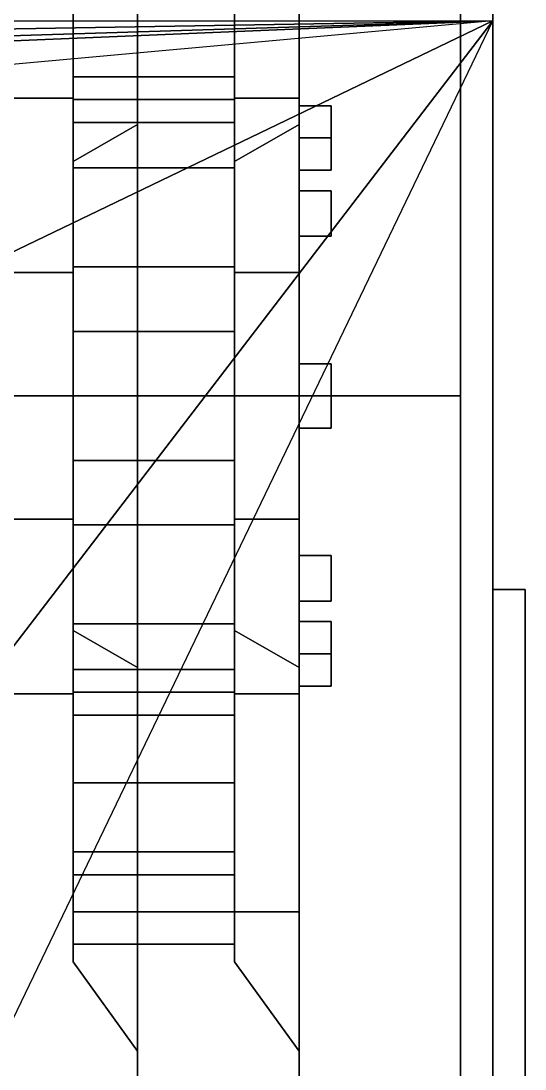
# Model space of a CAD drawing. Header units: millimetres. Extents: x -1.27 to 1.27, y -2.41 to 6.57.
# Drawn here: x 1.1139 to 1.27, y 1.8012 to 2.1263 of the extents above; entities that cross this region are included whole.
import ezdxf

# ---------------------------------------------------------------- set-up
doc = ezdxf.new("R2010")
doc.units = ezdxf.units.MM
for name, color, linetype in [('fenders', 6, 'Continuous'), ('patch', 6, 'Continuous'), ('side_skirts', 3, 'Continuous'), ('tracks', 3, 'Continuous'), ('wheels', 2, 'Continuous')]:
    doc.layers.add(name, color=color, linetype=linetype)

msp = doc.modelspace()

# ---------------------------------------------------------------- linework, layer by layer
for points in [[(1.26, 2.1263, 1.17), (-0.31, 2.1, 1.18511), (-0.31, 2.1, 1.18511), (-1.26, 2.1263, 1.17)], [(1.26, 2.1263, 1.17), (1.26, 2.1263, 1.17), (-0.23, 2.08, 1.1966), (-0.31, 2.1, 1.18511)], [(1.26, 2.1263, 1.17), (1.26, 2.1263, 1.17), (-0.09, 2.07, 1.20234), (-0.23, 2.08, 1.1966)], [(1.26, 2.1263, 1.17), (1.26, 2.1263, 1.17), (-0.02, 2.01, 1.23681), (-0.09, 2.07, 1.20234)], [(1.06, 2.03, 1.22532), (1.26, 2.1263, 1.17), (-0.02, 2.01, 1.23681), (0.94, 2.03, 1.22532)], [(0.7, -0.47, 1.84), (0.7, 0.96, 1.84), (1.26, 2.1263, 1.17), (1.26, -0.53, 1.17)]]:
    msp.add_3dface(points)
at = {"layer": 'fenders'}
msp.add_3dface([(1.26, -0.53, 1.17), (1.26, 2.1263, 1.17), (1.26, 2.13, 1.13), (1.26, -2.41, 1.13)], dxfattribs=at)
at = {"layer": 'patch'}
for points in [[(1.06, 1.86519, 1.32), (0.7, 0.96, 1.84), (0.7, 0.96, 1.84), (1.26, 2.1263, 1.17)], [(1.06, 2.03, 1.22532), (1.06, 1.86519, 1.32), (1.06, 1.86519, 1.32), (1.26, 2.1263, 1.17)]]:
    msp.add_3dface(points, dxfattribs=at)
at = {"layer": 'side_skirts'}
for points in [[(1.26, 1.95, 1.08), (1.26, -1.52, 1.08), (1.26, -1.52, 1.2), (1.26, 1.95, 1.2)], [(1.27, 1.95, 1.2), (1.27, 1.95, 1.08), (1.26, 1.95, 1.08), (1.26, 1.95, 1.2)], [(1.26, 1.95, 1.2), (1.26, -1.52, 1.2), (1.27, -1.52, 1.2), (1.27, 1.95, 1.2)], [(1.27, 1.95, 1.08), (1.27, 1.68, 0.86), (1.26, 1.68, 0.86), (1.26, 1.95, 1.08)], [(1.26, 1.68, 0.86), (1.26, -1.27, 0.86), (1.26, -1.52, 1.08), (1.26, 1.95, 1.08)], [(1.27, -1.52, 1.2), (1.27, -1.52, 1.08), (1.27, 1.95, 1.08), (1.27, 1.95, 1.2)], [(1.27, -1.52, 1.08), (1.27, -1.27, 0.86), (1.27, 1.68, 0.86), (1.27, 1.95, 1.08)]]:
    msp.add_3dface(points, dxfattribs=at)
at = {"layer": 'tracks'}
for points in [[(1.25, 2.22, 0.47), (1.25, 1.47), (0.91, 1.47), (0.91, 2.22, 0.47)], [(1.25, 1.45, 0.03), (1.25, 1.47), (1.25, 2.22, 0.47), (1.25, 2.18, 0.48)], [(0.91, 2.2, 1.05), (0.91, 2.01, 1.09), (1.25, 2.01, 1.09), (1.25, 2.2, 1.05)], [(1.25, 2.2, 1.05), (1.25, 2.01, 1.09), (1.25, 2.01, 1.06), (1.25, 2.18, 1.02)], [(0.91, 2.18, 0.48), (0.91, 1.45, 0.03), (1.25, 1.45, 0.03), (1.25, 2.18, 0.48)], [(1.25, 2.18, 1.02), (1.25, 2.01, 1.06), (0.91, 2.01, 1.06), (0.91, 2.18, 1.02)], [(0.91, 2.01, 1.09), (0.91, 0, 0.98), (1.25, 0, 0.98), (1.25, 2.01, 1.09)], [(1.25, 2.01, 1.06), (1.25, 0, 0.95), (0.91, 0, 0.95), (0.91, 2.01, 1.06)], [(1.25, 2.01, 1.09), (1.25, 0, 0.98), (1.25, 0, 0.95), (1.25, 2.01, 1.06)]]:
    msp.add_3dface(points, dxfattribs=at)
at = {"layer": 'wheels'}
for points in [[(1.15, 2.09419, 0.54675), (1.15, 2.21325, 0.66581), (1.15, 2.28713, 0.59), (1.15, 2.17, 0.47287)], [(1.15, 2.21325, 0.83419), (1.15, 2.09419, 0.95325), (1.15, 2.17, 1.02713), (1.15, 2.28713, 0.91)], [(1.2, 2.21325, 0.66581), (1.2, 2.09419, 0.54675), (1.2, 2.17, 0.47287), (1.2, 2.28713, 0.59)], [(1.2, 2.09419, 0.95325), (1.2, 2.21325, 0.83419), (1.2, 2.28713, 0.91), (1.2, 2.17, 1.02713)], [(1.15, 2.21325, 0.66581), (1.15, 2.09419, 0.54675), (1.13, 2.08271, 0.57446), (1.13, 2.18554, 0.67729)], [(1.15, 2.09419, 0.95325), (1.15, 2.21325, 0.83419), (1.13, 2.18554, 0.82271), (1.13, 2.08271, 0.92554)], [(1.2, 2.09419, 0.54675), (1.2, 2.21325, 0.66581), (1.18, 2.18554, 0.67729), (1.18, 2.08271, 0.57446)], [(1.2, 2.21325, 0.83419), (1.2, 2.09419, 0.95325), (1.18, 2.08271, 0.92554), (1.18, 2.18554, 0.82271)], [(1.13, 2.10899, 0.67929), (1.13, 2.10239, 0.71173), (1.13, 2.18554, 0.67729), (1.13, 2.15142, 0.66515)], [(1.13, 2.18554, 0.67729), (1.13, 2.10239, 0.71173), (1.13, 2.13, 0.73), (1.13, 2.17, 0.71)], [(1.13, 2.10192, 0.60151), (1.13, 2.15849, 0.65808), (1.13, 2.18554, 0.67729), (1.13, 2.08271, 0.57446)], [(1.13, 2.13, 0.77), (1.13, 2.10239, 0.78827), (1.13, 2.18554, 0.82271), (1.13, 2.17, 0.79)], [(1.13, 2.18554, 0.82271), (1.13, 2.10239, 0.78827), (1.13, 2.10899, 0.82071), (1.13, 2.15142, 0.83485)], [(1.13, 2.15849, 0.84192), (1.13, 2.10192, 0.89849), (1.13, 2.08271, 0.92554), (1.13, 2.18554, 0.82271)], [(1.18, 2.17, 0.71), (1.18, 2.13, 0.73), (1.18, 2.10239, 0.71173), (1.18, 2.18554, 0.67729)], [(1.18, 2.10899, 0.67929), (1.18, 2.15142, 0.66515), (1.18, 2.18554, 0.67729), (1.18, 2.10239, 0.71173)], [(1.18, 2.08271, 0.57446), (1.18, 2.18554, 0.67729), (1.18, 2.15849, 0.65808), (1.18, 2.10192, 0.60151)], [(1.18, 2.18554, 0.82271), (1.18, 2.08271, 0.92554), (1.18, 2.10192, 0.89849), (1.18, 2.15849, 0.84192)], [(1.18, 2.15142, 0.83485), (1.18, 2.10899, 0.82071), (1.18, 2.10239, 0.78827), (1.18, 2.18554, 0.82271)], [(1.18, 2.13, 0.77), (1.18, 2.17, 0.79), (1.18, 2.18554, 0.82271), (1.18, 2.10239, 0.78827)], [(1.15, 2.01, 0.43), (1.15, 2.17, 0.47287), (1.2, 2.17, 0.47287), (1.2, 2.01, 0.43)], [(1.15, 1.92581, 0.54675), (1.15, 2.09419, 0.54675), (1.15, 2.17, 0.47287), (1.15, 2.01, 0.43)], [(1.15, 2.17, 1.02713), (1.15, 2.01, 1.07), (1.2, 2.01, 1.07), (1.2, 2.17, 1.02713)], [(1.15, 2.09419, 0.95325), (1.15, 2.09419, 0.95325), (1.15, 2.01, 1.07), (1.15, 2.17, 1.02713)], [(1.2, 2.09419, 0.54675), (1.2, 2.09419, 0.54675), (1.2, 2.01, 0.43), (1.2, 2.17, 0.47287)], [(1.2, 1.92581, 0.95325), (1.2, 2.09419, 0.95325), (1.2, 2.17, 1.02713), (1.2, 2.01, 1.07)], [(1.13, 2.15849, 0.65808), (1.13, 2.10192, 0.60151), (1.18, 2.10192, 0.60151), (1.18, 2.15849, 0.65808)], [(1.13, 2.10192, 0.89849), (1.13, 2.15849, 0.84192), (1.18, 2.15849, 0.84192), (1.18, 2.10192, 0.89849)], [(1.13, 2.10899, 0.67929), (1.13, 2.15142, 0.66515), (1.18, 2.15142, 0.66515), (1.18, 2.10899, 0.67929)], [(1.13, 2.15142, 0.83485), (1.13, 2.10899, 0.82071), (1.18, 2.10899, 0.82071), (1.18, 2.15142, 0.83485)], [(1.13, 2.10239, 0.71173), (1.13, 2.10239, 0.78827), (1.13, 2.13, 0.77), (1.13, 2.13, 0.73)], [(1.18, 2.13, 0.73), (1.18, 2.13, 0.77), (1.18, 2.10239, 0.78827), (1.18, 2.10239, 0.71173)], [(1.13, 2.04827, 0.65761), (1.13, 2.10239, 0.71173), (1.13, 2.10899, 0.67929), (1.13, 2.08071, 0.65101)], [(1.13, 2.08071, 0.65101), (1.13, 2.10899, 0.67929), (1.18, 2.10899, 0.67929), (1.18, 2.08071, 0.65101)], [(1.13, 2.10239, 0.78827), (1.13, 2.04827, 0.84239), (1.13, 2.08071, 0.84899), (1.13, 2.10899, 0.82071)], [(1.13, 2.10899, 0.82071), (1.13, 2.08071, 0.84899), (1.18, 2.08071, 0.84899), (1.18, 2.10899, 0.82071)], [(1.18, 2.08071, 0.65101), (1.18, 2.10899, 0.67929), (1.18, 2.10239, 0.71173), (1.18, 2.04827, 0.65761)], [(1.18, 2.10899, 0.82071), (1.18, 2.08071, 0.84899), (1.18, 2.04827, 0.84239), (1.18, 2.10239, 0.78827)], [(1.03, 2.04827, 0.65761), (1.03, 2.10239, 0.71173), (1.13, 2.10239, 0.71173), (1.13, 2.04827, 0.65761)], [(1.03, 2.10239, 0.71173), (1.03, 2.10239, 0.78827), (1.13, 2.10239, 0.78827), (1.13, 2.10239, 0.71173)], [(1.03, 2.10239, 0.78827), (1.03, 2.04827, 0.84239), (1.13, 2.04827, 0.84239), (1.13, 2.10239, 0.78827)], [(1.13, 2.09485, 0.60858), (1.13, 2.10192, 0.60151), (1.13, 2.10192, 0.60151), (1.13, 2.08271, 0.57446)], [(1.13, 2.10192, 0.60151), (1.13, 2.09485, 0.60858), (1.18, 2.09485, 0.60858), (1.18, 2.10192, 0.60151)], [(1.13, 2.09485, 0.89142), (1.13, 2.08271, 0.92554), (1.13, 2.08271, 0.92554), (1.13, 2.10192, 0.89849)], [(1.13, 2.09485, 0.89142), (1.13, 2.10192, 0.89849), (1.18, 2.10192, 0.89849), (1.18, 2.09485, 0.89142)], [(1.18, 2.04827, 0.65761), (1.18, 2.10239, 0.71173), (1.2, 2.10239, 0.71173), (1.2, 2.04827, 0.65761)], [(1.18, 2.10239, 0.78827), (1.18, 2.04827, 0.84239), (1.2, 2.04827, 0.84239), (1.2, 2.10239, 0.78827)], [(1.18, 2.10239, 0.71173), (1.18, 2.10239, 0.78827), (1.2, 2.10239, 0.78827), (1.2, 2.10239, 0.71173)], [(1.18, 2.10192, 0.60151), (1.18, 2.09485, 0.60858), (1.18, 2.08271, 0.57446)], [(1.18, 2.09485, 0.89142), (1.18, 2.10192, 0.89849), (1.18, 2.08271, 0.92554)], [(1.2, 2.04827, 0.65761), (1.2, 2.10239, 0.71173), (1.2, 2.07364, 0.68636)], [(1.2, 2.10239, 0.71173), (1.2, 2.08, 0.75), (1.2, 2.02, 0.75)], [(1.2, 2.08, 0.75), (1.2, 2.10239, 0.78827), (1.2, 2.02, 0.75)], [(1.2, 2.10239, 0.78827), (1.2, 2.0595, 0.7995), (1.2, 2.02, 0.75)], [(1.2, 2.01, 0.74), (1.2, 2.10239, 0.71173), (1.2, 2.02, 0.75)], [(1.2, 2.0595, 0.7005), (1.2, 2.10239, 0.71173), (1.2, 2.01, 0.74)], [(1.2, 2.10239, 0.78827), (1.2, 2.07364, 0.7995), (1.2, 2.0595, 0.7995)], [(1.2, 2.10239, 0.78827), (1.2, 2.04827, 0.84239), (1.2, 2.07364, 0.81364)], [(1.2, 2.10239, 0.78827), (1.2, 2.07364, 0.81364), (1.2, 2.07364, 0.7995)], [(1.2, 2.10239, 0.71173), (1.2, 2.09, 0.74), (1.2, 2.08, 0.75)], [(1.2, 2.10239, 0.71173), (1.2, 2.10239, 0.78827), (1.2, 2.1, 0.75)], [(1.2, 2.10239, 0.71173), (1.2, 2.1, 0.75), (1.2, 2.09, 0.74)], [(1.2, 2.1, 0.75), (1.2, 2.10239, 0.78827), (1.2, 2.09, 0.76)], [(1.2, 2.09, 0.76), (1.2, 2.10239, 0.78827), (1.2, 2.08, 0.75)], [(1.2, 2.07364, 0.68636), (1.2, 2.10239, 0.71173), (1.2, 2.07364, 0.7005)], [(1.2, 2.07364, 0.7005), (1.2, 2.10239, 0.71173), (1.2, 2.0595, 0.7005)], [(1.2, 2.1, 0.75), (1.2, 2.09, 0.76), (1.21, 2.09, 0.76), (1.21, 2.1, 0.75)], [(1.2, 2.09, 0.74), (1.2, 2.1, 0.75), (1.21, 2.1, 0.75), (1.21, 2.09, 0.74)], [(1.21, 2.08, 0.75), (1.21, 2.09, 0.74), (1.21, 2.1, 0.75), (1.21, 2.09, 0.76)], [(1.13, 2.08271, 0.57446), (1.13, 2.04827, 0.65761), (1.13, 2.08071, 0.65101), (1.13, 2.09485, 0.60858)], [(1.13, 2.09485, 0.60858), (1.13, 2.08071, 0.65101), (1.18, 2.08071, 0.65101), (1.18, 2.09485, 0.60858)], [(1.13, 2.08071, 0.84899), (1.13, 2.04827, 0.84239), (1.13, 2.08271, 0.92554), (1.13, 2.09485, 0.89142)], [(1.13, 2.08071, 0.84899), (1.13, 2.09485, 0.89142), (1.18, 2.09485, 0.89142), (1.18, 2.08071, 0.84899)], [(1.15, 2.09419, 0.54675), (1.15, 1.92581, 0.54675), (1.13, 1.93729, 0.57446), (1.13, 2.08271, 0.57446)], [(1.15, 1.92581, 0.95325), (1.15, 2.09419, 0.95325), (1.13, 2.08271, 0.92554), (1.13, 1.93729, 0.92554)], [(1.15, 2.09419, 0.95325), (1.15, 1.92581, 0.95325), (1.15, 1.85, 1.02713), (1.15, 2.01, 1.07)], [(1.18, 2.09485, 0.60858), (1.18, 2.08071, 0.65101), (1.18, 2.04827, 0.65761), (1.18, 2.08271, 0.57446)], [(1.18, 2.08071, 0.84899), (1.18, 2.09485, 0.89142), (1.18, 2.08271, 0.92554), (1.18, 2.04827, 0.84239)], [(1.2, 1.92581, 0.54675), (1.2, 2.09419, 0.54675), (1.18, 2.08271, 0.57446), (1.18, 1.93729, 0.57446)], [(1.2, 2.09419, 0.95325), (1.2, 1.92581, 0.95325), (1.18, 1.93729, 0.92554), (1.18, 2.08271, 0.92554)], [(1.2, 2.09419, 0.54675), (1.2, 1.92581, 0.54675), (1.2, 1.85, 0.47287), (1.2, 2.01, 0.43)], [(1.2, 2.09, 0.76), (1.2, 2.08, 0.75), (1.21, 2.08, 0.75), (1.21, 2.09, 0.76)], [(1.2, 2.08, 0.75), (1.2, 2.09, 0.74), (1.21, 2.09, 0.74), (1.21, 2.08, 0.75)], [(1.13, 2.03, 0.63), (1.13, 2.04827, 0.65761), (1.13, 2.08271, 0.57446), (1.13, 2.05, 0.59)], [(1.13, 2.05, 0.59), (1.13, 2.08271, 0.57446), (1.13, 2.08271, 0.57446), (1.13, 2.05, 0.58)], [(1.13, 1.97, 0.58), (1.13, 2.05, 0.58), (1.13, 2.08271, 0.57446), (1.13, 1.93729, 0.57446)], [(1.13, 2.05, 0.92), (1.13, 1.97, 0.92), (1.13, 1.93729, 0.92554), (1.13, 2.08271, 0.92554)], [(1.13, 2.05, 0.91), (1.13, 2.05, 0.92), (1.13, 2.05, 0.92), (1.13, 2.08271, 0.92554)], [(1.13, 2.08271, 0.92554), (1.13, 2.04827, 0.84239), (1.13, 2.03, 0.87), (1.13, 2.05, 0.91)], [(1.18, 2.05, 0.59), (1.18, 2.05, 0.58), (1.18, 2.08271, 0.57446)], [(1.18, 1.93729, 0.57446), (1.18, 2.08271, 0.57446), (1.18, 2.05, 0.58), (1.18, 1.97, 0.58)], [(1.18, 2.03, 0.63), (1.18, 2.05, 0.59), (1.18, 2.08271, 0.57446), (1.18, 2.04827, 0.65761)], [(1.18, 2.05, 0.91), (1.18, 2.03, 0.87), (1.18, 2.04827, 0.84239), (1.18, 2.08271, 0.92554)], [(1.18, 2.08271, 0.92554), (1.18, 1.93729, 0.92554), (1.18, 1.97, 0.92), (1.18, 2.05, 0.92)], [(1.18, 2.05, 0.92), (1.18, 2.05, 0.91), (1.18, 2.08271, 0.92554)], [(1.2, 2.04827, 0.65761), (1.2, 2.07364, 0.68636), (1.2, 2.0595, 0.68636)], [(1.2, 2.07364, 0.81364), (1.2, 2.04827, 0.84239), (1.2, 2.0595, 0.81364)], [(1.2, 2.07364, 0.81364), (1.2, 2.0595, 0.81364), (1.21, 2.0595, 0.81364), (1.21, 2.07364, 0.81364)], [(1.2, 2.07364, 0.7995), (1.2, 2.07364, 0.81364), (1.21, 2.07364, 0.81364), (1.21, 2.07364, 0.7995)], [(1.2, 2.0595, 0.7995), (1.2, 2.07364, 0.7995), (1.21, 2.07364, 0.7995), (1.21, 2.0595, 0.7995)], [(1.2, 2.07364, 0.7005), (1.2, 2.0595, 0.7005), (1.21, 2.0595, 0.7005), (1.21, 2.07364, 0.7005)], [(1.2, 2.07364, 0.68636), (1.2, 2.07364, 0.7005), (1.21, 2.07364, 0.7005), (1.21, 2.07364, 0.68636)], [(1.2, 2.0595, 0.68636), (1.2, 2.07364, 0.68636), (1.21, 2.07364, 0.68636), (1.21, 2.0595, 0.68636)], [(1.21, 2.0595, 0.7995), (1.21, 2.07364, 0.7995), (1.21, 2.07364, 0.81364), (1.21, 2.0595, 0.81364)], [(1.21, 2.0595, 0.7005), (1.21, 2.0595, 0.68636), (1.21, 2.07364, 0.68636), (1.21, 2.07364, 0.7005)], [(1.2, 2.04827, 0.65761), (1.2, 2.0595, 0.7005), (1.2, 2.01, 0.74)], [(1.2, 2.04827, 0.65761), (1.2, 2.0595, 0.68636), (1.2, 2.0595, 0.7005)], [(1.2, 2.0595, 0.7995), (1.2, 2.04827, 0.84239), (1.2, 2.02, 0.75)], [(1.2, 2.0595, 0.81364), (1.2, 2.04827, 0.84239), (1.2, 2.0595, 0.7995)], [(1.2, 2.0595, 0.81364), (1.2, 2.0595, 0.7995), (1.21, 2.0595, 0.7995), (1.21, 2.0595, 0.81364)], [(1.2, 2.0595, 0.7005), (1.2, 2.0595, 0.68636), (1.21, 2.0595, 0.68636), (1.21, 2.0595, 0.7005)], [(1.03, 1.97173, 0.65761), (1.03, 2.04827, 0.65761), (1.13, 2.04827, 0.65761), (1.13, 1.97173, 0.65761)], [(1.03, 2.04827, 0.84239), (1.03, 1.97173, 0.84239), (1.13, 1.97173, 0.84239), (1.13, 2.04827, 0.84239)], [(1.13, 2.03, 0.63), (1.13, 2.05, 0.59), (1.18, 2.05, 0.59), (1.18, 2.03, 0.63)], [(1.13, 2.05, 0.59), (1.13, 2.05, 0.58), (1.18, 2.05, 0.58), (1.18, 2.05, 0.59)], [(1.13, 2.05, 0.58), (1.13, 1.97, 0.58), (1.18, 1.97, 0.58), (1.18, 2.05, 0.58)], [(1.13, 2.05, 0.91), (1.13, 2.03, 0.87), (1.18, 2.03, 0.87), (1.18, 2.05, 0.91)], [(1.13, 2.05, 0.92), (1.13, 2.05, 0.91), (1.18, 2.05, 0.91), (1.18, 2.05, 0.92)], [(1.13, 1.97, 0.92), (1.13, 2.05, 0.92), (1.18, 2.05, 0.92), (1.18, 1.97, 0.92)], [(1.13, 1.97173, 0.65761), (1.13, 2.04827, 0.65761), (1.13, 2.03, 0.63), (1.13, 1.99, 0.63)], [(1.13, 2.04827, 0.84239), (1.13, 1.97173, 0.84239), (1.13, 1.99, 0.87), (1.13, 2.03, 0.87)], [(1.18, 1.99, 0.63), (1.18, 2.03, 0.63), (1.18, 2.04827, 0.65761), (1.18, 1.97173, 0.65761)], [(1.18, 1.97173, 0.65761), (1.18, 2.04827, 0.65761), (1.2, 2.04827, 0.65761), (1.2, 1.97173, 0.65761)], [(1.18, 2.03, 0.87), (1.18, 1.99, 0.87), (1.18, 1.97173, 0.84239), (1.18, 2.04827, 0.84239)], [(1.18, 2.04827, 0.84239), (1.18, 1.97173, 0.84239), (1.2, 1.97173, 0.84239), (1.2, 2.04827, 0.84239)], [(1.2, 2.01, 0.68), (1.2, 2.04827, 0.65761), (1.2, 2.01, 0.74)], [(1.2, 1.97173, 0.65761), (1.2, 2.04827, 0.65761), (1.2, 2.01, 0.66)], [(1.2, 2.01, 0.66), (1.2, 2.04827, 0.65761), (1.2, 2.02, 0.67)], [(1.2, 2.02, 0.67), (1.2, 2.04827, 0.65761), (1.2, 2.01, 0.68)], [(1.2, 2.02, 0.75), (1.2, 2.04827, 0.84239), (1.2, 2.01, 0.76)], [(1.2, 2.04827, 0.84239), (1.2, 2.01, 0.82), (1.2, 2.01, 0.76)], [(1.2, 2.04827, 0.84239), (1.2, 2.02, 0.83), (1.2, 2.01, 0.82)], [(1.2, 2.04827, 0.84239), (1.2, 2.01, 0.84), (1.2, 2.02, 0.83)], [(1.2, 2.04827, 0.84239), (1.2, 1.97173, 0.84239), (1.2, 2.01, 0.84)], [(1.13, 1.99, 0.63), (1.13, 2.03, 0.63), (1.18, 2.03, 0.63), (1.18, 1.99, 0.63)], [(1.13, 2.03, 0.87), (1.13, 1.99, 0.87), (1.18, 1.99, 0.87), (1.18, 2.03, 0.87)], [(1.2, 2.02, 0.67), (1.2, 2.01, 0.68), (1.21, 2.01, 0.68), (1.21, 2.02, 0.67)], [(1.2, 2.01, 0.66), (1.2, 2.02, 0.67), (1.21, 2.02, 0.67), (1.21, 2.01, 0.66)], [(1.2, 2.02, 0.75), (1.2, 2.01, 0.76), (1.21, 2.01, 0.76), (1.21, 2.02, 0.75)], [(1.2, 2.01, 0.74), (1.2, 2.02, 0.75), (1.21, 2.02, 0.75), (1.21, 2.01, 0.74)], [(1.2, 2.01, 0.82), (1.2, 2.02, 0.83), (1.21, 2.02, 0.83), (1.21, 2.01, 0.82)], [(1.2, 2.02, 0.83), (1.2, 2.01, 0.84), (1.21, 2.01, 0.84), (1.21, 2.02, 0.83)], [(1.21, 2.01, 0.68), (1.21, 2, 0.67), (1.21, 2.01, 0.66), (1.21, 2.02, 0.67)], [(1.21, 2.01, 0.74), (1.21, 2.02, 0.75), (1.21, 2.01, 0.76), (1.21, 2, 0.75)], [(1.21, 2.01, 0.82), (1.21, 2.02, 0.83), (1.21, 2.01, 0.84), (1.21, 2, 0.83)], [(1.15, 1.85, 0.47287), (1.15, 2.01, 0.43), (1.2, 2.01, 0.43), (1.2, 1.85, 0.47287)], [(1.15, 1.92581, 0.54675), (1.15, 1.92581, 0.54675), (1.15, 2.01, 0.43), (1.15, 1.85, 0.47287)], [(1.15, 2.01, 1.07), (1.15, 1.85, 1.02713), (1.2, 1.85, 1.02713), (1.2, 2.01, 1.07)], [(1.2, 1.97173, 0.65761), (1.2, 2.01, 0.68), (1.2, 2.01, 0.74)], [(1.2, 2, 0.75), (1.2, 1.97173, 0.65761), (1.2, 2.01, 0.74)], [(1.2, 1.97173, 0.65761), (1.2, 2, 0.67), (1.2, 2.01, 0.68)], [(1.2, 1.97173, 0.65761), (1.2, 2.01, 0.66), (1.2, 2, 0.67)], [(1.2, 2, 0.67), (1.2, 2.01, 0.66), (1.21, 2.01, 0.66), (1.21, 2, 0.67)], [(1.2, 2.01, 0.68), (1.2, 2, 0.67), (1.21, 2, 0.67), (1.21, 2.01, 0.68)], [(1.2, 2.01, 0.76), (1.2, 1.91761, 0.78827), (1.2, 2, 0.75)], [(1.2, 1.9605, 0.7995), (1.2, 1.91761, 0.78827), (1.2, 2.01, 0.76)], [(1.2, 1.97173, 0.84239), (1.2, 1.9605, 0.7995), (1.2, 2.01, 0.76)], [(1.2, 2.01, 0.82), (1.2, 1.97173, 0.84239), (1.2, 2.01, 0.76)], [(1.2, 2, 0.83), (1.2, 1.97173, 0.84239), (1.2, 2.01, 0.82)], [(1.2, 2.01, 0.84), (1.2, 1.97173, 0.84239), (1.2, 2, 0.83)], [(1.2, 2, 0.75), (1.2, 2.01, 0.74), (1.21, 2.01, 0.74), (1.21, 2, 0.75)], [(1.2, 2.01, 0.76), (1.2, 2, 0.75), (1.21, 2, 0.75), (1.21, 2.01, 0.76)], [(1.2, 2.01, 0.84), (1.2, 2, 0.83), (1.21, 2, 0.83), (1.21, 2.01, 0.84)], [(1.2, 2, 0.83), (1.2, 2.01, 0.82), (1.21, 2.01, 0.82), (1.21, 2, 0.83)], [(1.2, 1.92581, 0.95325), (1.2, 1.92581, 0.95325), (1.2, 2.01, 1.07), (1.2, 1.85, 1.02713)], [(1.2, 1.9605, 0.7005), (1.2, 1.97173, 0.65761), (1.2, 2, 0.75)], [(1.2, 1.91761, 0.78827), (1.2, 1.94, 0.75), (1.2, 2, 0.75)], [(1.2, 1.94, 0.75), (1.2, 1.91761, 0.71173), (1.2, 2, 0.75)], [(1.2, 1.91761, 0.71173), (1.2, 1.9605, 0.7005), (1.2, 2, 0.75)], [(1.13, 1.93729, 0.57446), (1.13, 1.97173, 0.65761), (1.13, 1.99, 0.63), (1.13, 1.97, 0.59)], [(1.13, 1.97, 0.59), (1.13, 1.99, 0.63), (1.18, 1.99, 0.63), (1.18, 1.97, 0.59)], [(1.13, 1.99, 0.87), (1.13, 1.97, 0.91), (1.18, 1.97, 0.91), (1.18, 1.99, 0.87)], [(1.13, 1.99, 0.87), (1.13, 1.97173, 0.84239), (1.13, 1.93729, 0.92554), (1.13, 1.97, 0.91)], [(1.18, 1.97, 0.59), (1.18, 1.99, 0.63), (1.18, 1.97173, 0.65761), (1.18, 1.93729, 0.57446)], [(1.18, 1.99, 0.87), (1.18, 1.97, 0.91), (1.18, 1.93729, 0.92554), (1.18, 1.97173, 0.84239)], [(1.03, 1.91761, 0.71173), (1.03, 1.97173, 0.65761), (1.13, 1.97173, 0.65761), (1.13, 1.91761, 0.71173)], [(1.03, 1.97173, 0.84239), (1.03, 1.91761, 0.78827), (1.13, 1.91761, 0.78827), (1.13, 1.97173, 0.84239)], [(1.13, 1.91761, 0.71173), (1.13, 1.97173, 0.65761), (1.13, 1.93929, 0.65101), (1.13, 1.91101, 0.67929)], [(1.13, 1.93929, 0.65101), (1.13, 1.97173, 0.65761), (1.13, 1.93729, 0.57446), (1.13, 1.92515, 0.60858)], [(1.13, 1.93729, 0.92554), (1.13, 1.97173, 0.84239), (1.13, 1.93929, 0.84899), (1.13, 1.92515, 0.89142)], [(1.13, 1.97173, 0.84239), (1.13, 1.91761, 0.78827), (1.13, 1.91101, 0.82071), (1.13, 1.93929, 0.84899)], [(1.13, 1.97, 0.59), (1.13, 1.97, 0.58), (1.13, 1.97, 0.58), (1.13, 1.93729, 0.57446)], [(1.13, 1.97, 0.58), (1.13, 1.97, 0.59), (1.18, 1.97, 0.59), (1.18, 1.97, 0.58)], [(1.13, 1.97, 0.91), (1.13, 1.97, 0.92), (1.18, 1.97, 0.92), (1.18, 1.97, 0.91)], [(1.13, 1.97, 0.91), (1.13, 1.93729, 0.92554), (1.13, 1.93729, 0.92554), (1.13, 1.97, 0.92)], [(1.18, 1.91101, 0.67929), (1.18, 1.93929, 0.65101), (1.18, 1.97173, 0.65761), (1.18, 1.91761, 0.71173)], [(1.18, 1.91761, 0.71173), (1.18, 1.97173, 0.65761), (1.2, 1.97173, 0.65761), (1.2, 1.91761, 0.71173)], [(1.18, 1.93929, 0.65101), (1.18, 1.92515, 0.60858), (1.18, 1.93729, 0.57446), (1.18, 1.97173, 0.65761)], [(1.18, 1.93929, 0.84899), (1.18, 1.91101, 0.82071), (1.18, 1.91761, 0.78827), (1.18, 1.97173, 0.84239)], [(1.18, 1.92515, 0.89142), (1.18, 1.93929, 0.84899), (1.18, 1.97173, 0.84239), (1.18, 1.93729, 0.92554)], [(1.18, 1.97173, 0.84239), (1.18, 1.91761, 0.78827), (1.2, 1.91761, 0.78827), (1.2, 1.97173, 0.84239)], [(1.18, 1.97, 0.58), (1.18, 1.97, 0.59), (1.18, 1.93729, 0.57446)], [(1.18, 1.97, 0.91), (1.18, 1.97, 0.92), (1.18, 1.93729, 0.92554)], [(1.2, 1.91761, 0.71173), (1.2, 1.97173, 0.65761), (1.2, 1.94636, 0.68636)], [(1.2, 1.94636, 0.68636), (1.2, 1.97173, 0.65761), (1.2, 1.9605, 0.68636)], [(1.2, 1.9605, 0.68636), (1.2, 1.97173, 0.65761), (1.2, 1.9605, 0.7005)], [(1.2, 1.97173, 0.84239), (1.2, 1.9605, 0.81364), (1.2, 1.9605, 0.7995)], [(1.2, 1.97173, 0.84239), (1.2, 1.91761, 0.78827), (1.2, 1.94636, 0.81364)], [(1.2, 1.97173, 0.84239), (1.2, 1.94636, 0.81364), (1.2, 1.9605, 0.81364)], [(1.2, 1.91761, 0.71173), (1.2, 1.94636, 0.7005), (1.2, 1.9605, 0.7005)], [(1.2, 1.94636, 0.7995), (1.2, 1.91761, 0.78827), (1.2, 1.9605, 0.7995)], [(1.2, 1.9605, 0.68636), (1.2, 1.9605, 0.7005), (1.21, 1.9605, 0.7005), (1.21, 1.9605, 0.68636)], [(1.2, 1.94636, 0.68636), (1.2, 1.9605, 0.68636), (1.21, 1.9605, 0.68636), (1.21, 1.94636, 0.68636)], [(1.2, 1.9605, 0.7005), (1.2, 1.94636, 0.7005), (1.21, 1.94636, 0.7005), (1.21, 1.9605, 0.7005)], [(1.2, 1.94636, 0.7995), (1.2, 1.9605, 0.7995), (1.21, 1.9605, 0.7995), (1.21, 1.94636, 0.7995)], [(1.2, 1.9605, 0.81364), (1.2, 1.94636, 0.81364), (1.21, 1.94636, 0.81364), (1.21, 1.9605, 0.81364)], [(1.2, 1.9605, 0.7995), (1.2, 1.9605, 0.81364), (1.21, 1.9605, 0.81364), (1.21, 1.9605, 0.7995)], [(1.21, 1.9605, 0.7005), (1.21, 1.94636, 0.7005), (1.21, 1.94636, 0.68636), (1.21, 1.9605, 0.68636)], [(1.21, 1.9605, 0.7995), (1.21, 1.9605, 0.81364), (1.21, 1.94636, 0.81364), (1.21, 1.94636, 0.7995)], [(1.2, 1.91761, 0.71173), (1.2, 1.94636, 0.68636), (1.2, 1.94636, 0.7005)], [(1.2, 1.94636, 0.81364), (1.2, 1.91761, 0.78827), (1.2, 1.94636, 0.7995)], [(1.2, 1.94636, 0.7005), (1.2, 1.94636, 0.68636), (1.21, 1.94636, 0.68636), (1.21, 1.94636, 0.7005)], [(1.2, 1.94636, 0.81364), (1.2, 1.94636, 0.7995), (1.21, 1.94636, 0.7995), (1.21, 1.94636, 0.81364)], [(1.13, 1.93929, 0.65101), (1.13, 1.92515, 0.60858), (1.18, 1.92515, 0.60858), (1.18, 1.93929, 0.65101)], [(1.13, 1.91101, 0.67929), (1.13, 1.93929, 0.65101), (1.18, 1.93929, 0.65101), (1.18, 1.91101, 0.67929)], [(1.13, 1.92515, 0.89142), (1.13, 1.93929, 0.84899), (1.18, 1.93929, 0.84899), (1.18, 1.92515, 0.89142)], [(1.13, 1.93929, 0.84899), (1.13, 1.91101, 0.82071), (1.18, 1.91101, 0.82071), (1.18, 1.93929, 0.84899)], [(1.2, 1.91761, 0.78827), (1.2, 1.93, 0.76), (1.2, 1.94, 0.75)], [(1.2, 1.93, 0.74), (1.2, 1.91761, 0.71173), (1.2, 1.94, 0.75)], [(1.2, 1.93, 0.74), (1.2, 1.94, 0.75), (1.21, 1.94, 0.75), (1.21, 1.93, 0.74)], [(1.2, 1.94, 0.75), (1.2, 1.93, 0.76), (1.21, 1.93, 0.76), (1.21, 1.94, 0.75)], [(1.21, 1.94, 0.75), (1.21, 1.93, 0.76), (1.21, 1.92, 0.75), (1.21, 1.93, 0.74)], [(1.15, 1.92581, 0.54675), (1.15, 1.80675, 0.66581), (1.13, 1.83446, 0.67729), (1.13, 1.93729, 0.57446)], [(1.13, 1.92515, 0.60858), (1.13, 1.93729, 0.57446), (1.13, 1.93729, 0.57446), (1.13, 1.91808, 0.60151)], [(1.13, 1.86151, 0.65808), (1.13, 1.91808, 0.60151), (1.13, 1.93729, 0.57446), (1.13, 1.83446, 0.67729)], [(1.15, 1.80675, 0.83419), (1.15, 1.92581, 0.95325), (1.13, 1.93729, 0.92554), (1.13, 1.83446, 0.82271)], [(1.13, 1.91808, 0.89849), (1.13, 1.86151, 0.84192), (1.13, 1.83446, 0.82271), (1.13, 1.93729, 0.92554)], [(1.13, 1.92515, 0.89142), (1.13, 1.91808, 0.89849), (1.13, 1.91808, 0.89849), (1.13, 1.93729, 0.92554)], [(1.18, 1.92515, 0.60858), (1.18, 1.91808, 0.60151), (1.18, 1.93729, 0.57446)], [(1.18, 1.83446, 0.67729), (1.18, 1.93729, 0.57446), (1.18, 1.91808, 0.60151), (1.18, 1.86151, 0.65808)], [(1.2, 1.80675, 0.66581), (1.2, 1.92581, 0.54675), (1.18, 1.93729, 0.57446), (1.18, 1.83446, 0.67729)], [(1.18, 1.91808, 0.89849), (1.18, 1.92515, 0.89142), (1.18, 1.93729, 0.92554)], [(1.18, 1.93729, 0.92554), (1.18, 1.83446, 0.82271), (1.18, 1.86151, 0.84192), (1.18, 1.91808, 0.89849)], [(1.2, 1.92581, 0.95325), (1.2, 1.80675, 0.83419), (1.18, 1.83446, 0.82271), (1.18, 1.93729, 0.92554)], [(1.2, 1.91761, 0.78827), (1.2, 1.92, 0.75), (1.2, 1.93, 0.76)], [(1.2, 1.92, 0.75), (1.2, 1.91761, 0.71173), (1.2, 1.93, 0.74)], [(1.2, 1.92, 0.75), (1.2, 1.93, 0.74), (1.21, 1.93, 0.74), (1.21, 1.92, 0.75)], [(1.2, 1.93, 0.76), (1.2, 1.92, 0.75), (1.21, 1.92, 0.75), (1.21, 1.93, 0.76)], [(1.13, 1.92515, 0.60858), (1.13, 1.91808, 0.60151), (1.18, 1.91808, 0.60151), (1.18, 1.92515, 0.60858)], [(1.13, 1.91808, 0.89849), (1.13, 1.92515, 0.89142), (1.18, 1.92515, 0.89142), (1.18, 1.91808, 0.89849)], [(1.15, 1.80675, 0.66581), (1.15, 1.92581, 0.54675), (1.15, 1.85, 0.47287), (1.15, 1.73287, 0.59)], [(1.15, 1.92581, 0.95325), (1.15, 1.80675, 0.83419), (1.15, 1.73287, 0.91), (1.15, 1.85, 1.02713)], [(1.2, 1.92581, 0.54675), (1.2, 1.80675, 0.66581), (1.2, 1.73287, 0.59), (1.2, 1.85, 0.47287)], [(1.2, 1.80675, 0.83419), (1.2, 1.92581, 0.95325), (1.2, 1.85, 1.02713), (1.2, 1.73287, 0.91)], [(1.13, 1.91808, 0.60151), (1.13, 1.86151, 0.65808), (1.18, 1.86151, 0.65808), (1.18, 1.91808, 0.60151)], [(1.13, 1.86151, 0.84192), (1.13, 1.91808, 0.89849), (1.18, 1.91808, 0.89849), (1.18, 1.86151, 0.84192)], [(1.2, 1.91761, 0.78827), (1.2, 1.91761, 0.71173), (1.2, 1.92, 0.75)], [(1.03, 1.91761, 0.78827), (1.03, 1.91761, 0.71173), (1.13, 1.91761, 0.71173), (1.13, 1.91761, 0.78827)], [(1.13, 1.89, 0.73), (1.13, 1.91761, 0.71173), (1.13, 1.83446, 0.67729), (1.13, 1.85, 0.71)], [(1.13, 1.83446, 0.67729), (1.13, 1.91761, 0.71173), (1.13, 1.91101, 0.67929), (1.13, 1.86858, 0.66515)], [(1.13, 1.91101, 0.82071), (1.13, 1.91761, 0.78827), (1.13, 1.83446, 0.82271), (1.13, 1.86858, 0.83485)], [(1.13, 1.83446, 0.82271), (1.13, 1.91761, 0.78827), (1.13, 1.89, 0.77), (1.13, 1.85, 0.79)], [(1.13, 1.91761, 0.78827), (1.13, 1.91761, 0.71173), (1.13, 1.89, 0.73), (1.13, 1.89, 0.77)], [(1.18, 1.86858, 0.66515), (1.18, 1.91101, 0.67929), (1.18, 1.91761, 0.71173), (1.18, 1.83446, 0.67729)], [(1.18, 1.89, 0.73), (1.18, 1.85, 0.71), (1.18, 1.83446, 0.67729), (1.18, 1.91761, 0.71173)], [(1.18, 1.85, 0.79), (1.18, 1.89, 0.77), (1.18, 1.91761, 0.78827), (1.18, 1.83446, 0.82271)], [(1.18, 1.89, 0.77), (1.18, 1.89, 0.73), (1.18, 1.91761, 0.71173), (1.18, 1.91761, 0.78827)], [(1.18, 1.91101, 0.82071), (1.18, 1.86858, 0.83485), (1.18, 1.83446, 0.82271), (1.18, 1.91761, 0.78827)], [(1.18, 1.91761, 0.78827), (1.18, 1.91761, 0.71173), (1.2, 1.91761, 0.71173), (1.2, 1.91761, 0.78827)], [(1.13, 1.86858, 0.66515), (1.13, 1.91101, 0.67929), (1.18, 1.91101, 0.67929), (1.18, 1.86858, 0.66515)], [(1.13, 1.91101, 0.82071), (1.13, 1.86858, 0.83485), (1.18, 1.86858, 0.83485), (1.18, 1.91101, 0.82071)], [(1.13, 1.89, 0.73), (1.13, 1.85, 0.71), (1.18, 1.85, 0.71), (1.18, 1.89, 0.73)], [(1.13, 1.85, 0.79), (1.13, 1.89, 0.77), (1.18, 1.89, 0.77), (1.18, 1.85, 0.79)], [(1.13, 1.89, 0.77), (1.13, 1.89, 0.73), (1.18, 1.89, 0.73), (1.18, 1.89, 0.77)], [(1.13, 1.86858, 0.66515), (1.13, 1.86151, 0.65808), (1.13, 1.86151, 0.65808), (1.13, 1.83446, 0.67729)], [(1.13, 1.86151, 0.65808), (1.13, 1.86858, 0.66515), (1.18, 1.86858, 0.66515), (1.18, 1.86151, 0.65808)], [(1.13, 1.86858, 0.83485), (1.13, 1.83446, 0.82271), (1.13, 1.83446, 0.82271), (1.13, 1.86151, 0.84192)], [(1.13, 1.86858, 0.83485), (1.13, 1.86151, 0.84192), (1.18, 1.86151, 0.84192), (1.18, 1.86858, 0.83485)], [(1.18, 1.86151, 0.65808), (1.18, 1.86858, 0.66515), (1.18, 1.83446, 0.67729)], [(1.18, 1.86858, 0.83485), (1.18, 1.86151, 0.84192), (1.18, 1.83446, 0.82271)], [(1.13, 1.85, 0.71), (1.13, 1.83446, 0.67729), (1.13, 1.83446, 0.67729), (1.13, 1.84, 0.71)], [(1.13, 1.85, 0.71), (1.13, 1.84, 0.71), (1.18, 1.84, 0.71), (1.18, 1.85, 0.71)], [(1.13, 1.85, 0.79), (1.13, 1.84, 0.79), (1.13, 1.84, 0.79), (1.13, 1.83446, 0.82271)], [(1.13, 1.84, 0.79), (1.13, 1.85, 0.79), (1.18, 1.85, 0.79), (1.18, 1.84, 0.79)], [(1.15, 1.73287, 0.59), (1.15, 1.85, 0.47287), (1.2, 1.85, 0.47287), (1.2, 1.73287, 0.59)], [(1.15, 1.85, 1.02713), (1.15, 1.73287, 0.91), (1.2, 1.73287, 0.91), (1.2, 1.85, 1.02713)], [(1.18, 1.85, 0.71), (1.18, 1.84, 0.71), (1.18, 1.83446, 0.67729)], [(1.18, 1.84, 0.79), (1.18, 1.85, 0.79), (1.18, 1.83446, 0.82271)], [(1.13, 1.84, 0.79), (1.13, 1.84, 0.71), (1.13, 1.83446, 0.67729), (1.13, 1.83446, 0.82271)], [(1.13, 1.84, 0.71), (1.13, 1.84, 0.79), (1.18, 1.84, 0.79), (1.18, 1.84, 0.71)], [(1.18, 1.83446, 0.82271), (1.18, 1.83446, 0.67729), (1.18, 1.84, 0.71), (1.18, 1.84, 0.79)], [(1.15, 1.80675, 0.66581), (1.15, 1.80675, 0.83419), (1.13, 1.83446, 0.82271), (1.13, 1.83446, 0.67729)], [(1.2, 1.80675, 0.83419), (1.2, 1.80675, 0.66581), (1.18, 1.83446, 0.67729), (1.18, 1.83446, 0.82271)], [(1.15, 1.80675, 0.83419), (1.15, 1.80675, 0.66581), (1.15, 1.73287, 0.59), (1.15, 1.69, 0.75)], [(1.15, 1.80675, 0.83419), (1.15, 1.80675, 0.83419), (1.15, 1.69, 0.75), (1.15, 1.73287, 0.91)], [(1.2, 1.80675, 0.66581), (1.2, 1.80675, 0.66581), (1.2, 1.69, 0.75), (1.2, 1.73287, 0.59)], [(1.2, 1.80675, 0.66581), (1.2, 1.80675, 0.83419), (1.2, 1.73287, 0.91), (1.2, 1.69, 0.75)]]:
    msp.add_3dface(points, dxfattribs=at)

doc.saveas('drawing.dxf')
